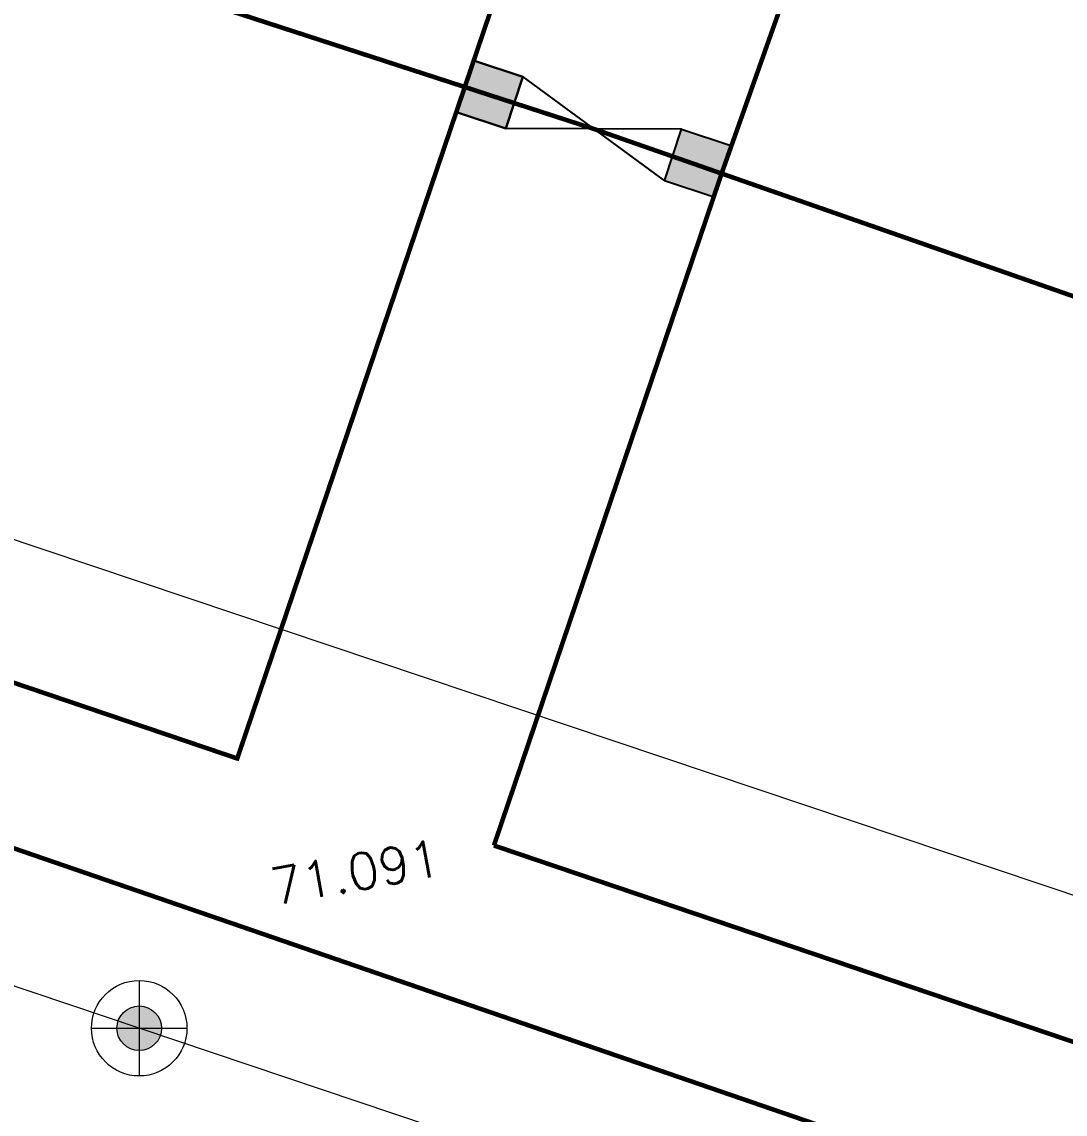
# Model space of a CAD drawing. Header units: inches. Extents: x 350994 to 353538, y 1581369 to 1583842.
# Drawn here: x 351759.69 to 351782.64, y 1583072.21 to 1583096.23 of the extents above; entities that cross this region are included whole.
import ezdxf
from ezdxf.enums import TextEntityAlignment as Align

# ---------------------------------------------------------------- set-up
doc = ezdxf.new("R2010")
doc.units = ezdxf.units.IN
doc.header["$MEASUREMENT"] = 0
for name, pattern in [('1', [0]), ('ACAD_ISO02W100', [15, 12, -3]), ('ACAD_ISO03W100', [30, 12, -18])]:
    doc.linetypes.add(name, pattern=pattern)
for name, color, linetype in [('CW', 94, '1'), ('EP TF', 5, 'Continuous'), ('GATE', 255, 'Continuous'), ('LEVELS', 184, 'Continuous'), ("ROAD'S", 1, '1')]:
    doc.layers.add(name, color=color, linetype=linetype)
doc.styles.add('ROMANS', font='ROMANS.shx')
doc.styles.get("Standard").update_dxf_attribs({"font": 'arial.ttf'})
doc.linetypes.add('SILT_FENCE', pattern='A,0.5,-0.2,["EP",Standard,S=0.1,R=0,X=-0.1,Y=-0.05],-0.2', length=0.9)

# ---------------------------------------------------------------- blocks, each defined once
blk = doc.blocks.new('EP1')
at = {"layer": 'EP TF', "lineweight": 5}
h = blk.add_hatch(color=252, dxfattribs=at)
edge = h.paths.add_edge_path()
edge.add_arc((351339.7712355755, 1583222.913694198), 0.4899999999999999, 0, 360)
at = {"layer": 'EP TF', "color": 252, "lineweight": 5}
for points in [[(351339.7712355755, 1583223.963694199), (351339.7712355755, 1583221.863694198)], [(351338.7212355755, 1583222.913694198), (351340.8212355755, 1583222.913694198)]]:
    blk.add_lwpolyline(points, dxfattribs=at)
for radius in [1.05, 0.4899999999999999]:
    blk.add_circle((351339.7712355755, 1583222.913694198), radius, dxfattribs=at)
blk = doc.blocks.new('gate')
h = blk.add_hatch(color=0)
h.paths.add_polyline_path([(0.5, 0.1625090682908317), (0.8121325287041472, 0.1625090682908317), (0.8121325287041472, -0.1625090682908317), (0.5, -0.1625090682908317)])
h.paths.add_polyline_path([(-0.8121325287041472, 0.1625090682908317), (-0.5, 0.1625090682908317), (-0.5, -0.1625090682908317), (-0.8121325287041472, -0.1625090682908317)])
at = {"color": 0}
blk.add_lwpolyline([(-0.5, 0.1625090682908317), (-0.8121325287041472, 0.1625090682908317), (-0.8121325287041472, -0.1625090682908317), (-0.5, -0.1625090682908317), (-0.5, 0.1625090682908317), (0.5, -0.1625090682908317), (0.5, 0.1625090682908317), (0.8121325287041472, 0.1625090682908317), (0.8121325287041472, -0.1625090682908317), (0.5, -0.1625090682908317), (0.5, 0.1625090682908317), (-0.5, -0.1625090682908317)], dxfattribs=at)
for points in [[(-0.8121325287041472, 0.1625090682908317), (-0.5, 0.1625090682908317), (-0.5, -0.1625090682908317), (-0.8121325287041472, -0.1625090682908317)], [(0.5, 0.1625090682908317), (0.8121325287041472, 0.1625090682908317), (0.8121325287041472, -0.1625090682908317), (0.5, -0.1625090682908317)]]:
    blk.add_lwpolyline(points, close=True, dxfattribs=at)

msp = doc.modelspace()

# ---------------------------------------------------------------- linework, layer by layer
at = {"layer": 'CW', "color": 156, "linetype": 'ACAD_ISO03W100', "lineweight": 5, "ltscale": 0.1, "const_width": 0.1, "elevation": 92.97214100000001}
msp.add_lwpolyline([(351812.9073295913, 1583459.527070618), (351867.4126253354, 1583432.723793473), (351890.8021969214, 1583483.778695035), (352001.477575171, 1583425.264832901), (352052.3680174201, 1583395.588544896), (351946.604195989, 1583130.225433344), (351913.2207790859, 1583044.697308686), (351772.2685316704, 1583093.875429977), (351699.4255888648, 1583117.529494435), (351652.2225691804, 1583132.857585629), (351705.7883054764, 1583242.393272361)], dxfattribs=at)
at = {"layer": 'EP TF', "color": 252, "linetype": 'SILT_FENCE', "lineweight": 5, "ltscale": 6}
for points, elevation in [([(351860.5991145193, 1583050.456719479), (351843.1168704951, 1583054.927096295), (351805.4278480861, 1583069.434378093), (351749.9959203256, 1583088.042857776), (351693.3236467329, 1583107.194631142), (351559.8181628567, 1583166.633766417), (351530.9957358875, 1583175.986209192), (351505.5162754621, 1583184.189249058), (351479.5538313868, 1583192.597754818), (351455.0221874649, 1583200.394715584), (351427.5067314577, 1583209.445544923), (351401.1812975274, 1583217.743811828), (351377.10420116, 1583229.331825108), (351383.8884915607, 1583253.39379678), (351390.1839333686, 1583276.102396994), (351398.1710733921, 1583304.679880996), (351406.6126837491, 1583334.670581048), (351412.5706261651, 1583355.244265545), (351419.6560528136, 1583379.976394005), (351427.7426191405, 1583409.246559189), (351437.3147034462, 1583441.687055955)], 98.457427), ([(352025.4993417371, 1582984.555083388), (352013.8832350545, 1582988.031776964), (351986.1196748845, 1582998.116983645), (351951.9152906456, 1583009.745523067), (351876.5762591802, 1583035.216654262), (351840.260902887, 1583047.695706867), (351802.6729880859, 1583060.543554923), (351762.2745742787, 1583074.103442182), (351725.0538180683, 1583086.641589965), (351691.9287513456, 1583098.186541175), (351553.1779997635, 1583146.847408535), (351517.6457436339, 1583158.6935114), (351492.808612006, 1583167.263498136), (351468.1428794359, 1583175.612417636), (351443.0665466575, 1583184.114835375), (351416.2786111005, 1583193.102910953), (351390.9585604226, 1583201.594865637), (351371.2935225919, 1583208.270546262), (351334.5485248578, 1583220.761461512)], 97.61359)]:
    msp.add_lwpolyline(points, dxfattribs=dict(at, elevation=elevation))
at = {"layer": "ROAD'S", "lineweight": 5, "const_width": 0.1}
for points in [[(351598.3157273988, 1583258.496076585), (351589.6667529354, 1583261.017559772), (351575.0539005654, 1583217.114367), (351558.9229632567, 1583168.670124764), (351558.135927159, 1583160.814350506), (351560.7887257481, 1583153.863051769), (351564.0424828366, 1583149.877690956), (351565.0093984298, 1583148.953767801), (351748.3029933932, 1583085.499655219), (351764.4308068944, 1583080.033544357)], [(351517.1690214996, 1583044.811658625), (351531.41373645, 1583088.393180179), (351531.41373645, 1583088.393180179), (351551.5601911243, 1583146.395820783), (351552.9929438642, 1583149.007898804), (351553.7116271618, 1583149.373218154), (351554.6062181594, 1583149.395665871), (351563.7251248047, 1583145.397041252), (351851.7002328999, 1583046.355594056)], [(351770.075180478, 1583078.120527955), (351855.1705797571, 1583049.279613695), (351903.6947356128, 1583032.860793922), (351913.598819955, 1583029.535088559)]]:
    msp.add_lwpolyline(points, dxfattribs=at)
at = {"layer": "ROAD'S", "linetype": 'ACAD_ISO02W100', "lineweight": 5, "ltscale": 0.2, "const_width": 0.1}
for points, elevation in [([(351775.0979185135, 1583092.940165597), (351784.7128628921, 1583120.077959761), (351788.7993697309, 1583122.612140741), (351828.8212449814, 1583108.857811879), (351837.1181707209, 1583107.831487357), (351841.780248176, 1583108.936758638), (351849.9191308725, 1583128.357836255), (351844.3878470461, 1583130.489423733), (351838.7775518201, 1583116.910456255), (351836.8020846348, 1583114.699922018), (351830.5596577239, 1583114.857815537), (351792.5518545113, 1583128.752578377), (351793.1753218663, 1583132.417974332), (351796.5731157081, 1583145.128519133), (351805.8443129392, 1583169.339039027)], 93.12338200000606), ([(351769.4391448281, 1583094.810694358), (351778.8595615575, 1583122.57798765), (351778.1485196919, 1583125.31816955), (351774.2885000524, 1583127.144951932), (351729.5662663946, 1583145.14006724)], 92.82090000000888), ([(351769.4391448281, 1583094.810694358), (351764.4164067927, 1583079.991056716)], 92.82090000000888), ([(351775.0979185135, 1583092.940165597), (351770.075180478, 1583078.120527955)], 93.12338200000606)]:
    msp.add_lwpolyline(points, dxfattribs=dict(at, elevation=elevation))

# ---------------------------------------------------------------- block references
at = {"layer": 'EP TF', "color": 1, "lineweight": 5}
msp.add_blockref('EP1', (422.5033387031872, -148.8102520166431, 97.61359), dxfattribs=at)
at = {"layer": 'GATE', "lineweight": 5, "extrusion": (-0.048071960503121, 0.01607290378489186, 0.9987145479952259), "xscale": 3.674022798289597, "yscale": 3.674022798364992, "zscale": 3.674022798330289, "rotation": 90.19565754989618}
msp.add_blockref('gate', (-1612941.399857879, -168153.3966898159, 8627.385573064821), dxfattribs=at)

# ---------------------------------------------------------------- texts
at = {"layer": 'LEVELS', "lineweight": 9, "style": 'ROMANS'}
msp.add_text('71.091', height=0.8, rotation=10.21575404731243, dxfattribs=at).set_placement((351767.0324275348, 1583077.531726158, -28.33090200000001), align=Align.MIDDLE_CENTER)

doc.saveas('drawing.dxf')
